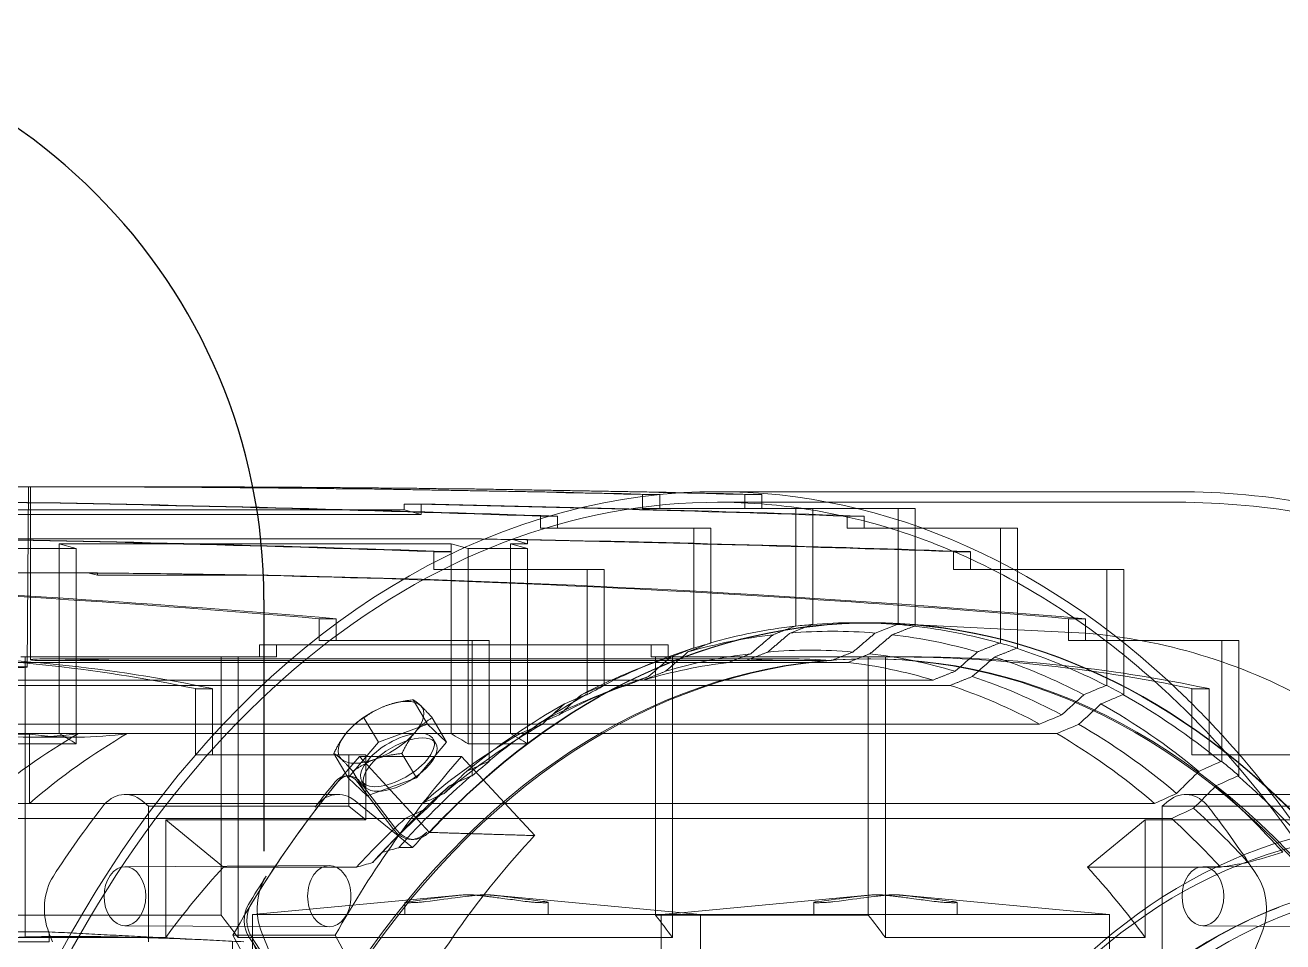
# Model space of a CAD drawing. Header units: millimetres. Extents: x -6314 to 11113, y -129 to 3675.
# Drawn here: x -2305.55 to -2284.67, y 2227.35 to 2242.58 of the extents above; entities that cross this region are included whole.
import ezdxf

# ---------------------------------------------------------------- set-up
doc = ezdxf.new("R2010")
doc.units = ezdxf.units.MM
doc.layers.add('Equipment', color=123, linetype='Continuous')

# ---------------------------------------------------------------- blocks, each defined once
blk = doc.blocks.new('A$C161d446f')
at = {"layer": 'Equipment', "linetype": 'Continuous', "lineweight": 0, "extrusion": (0, 1, 0)}
for p, q in [((-52.495, 557.418), (-41.996, 557.418)), ((-50.535, 554.544), (-50.535, 557.418)), ((-50.48, 554.424), (-50.498, 557.418)), ((-61.942, 557.337), (-69.579, 557.337)), ((-62.678, 557.06), (-62.678, 557.29)), ((-62.678, 557.29), (-62.395, 557.29)), ((-62.395, 557.29), (-62.395, 557.06)), ((-60.981, 557.06), (-60.981, 557.29)), ((-60.981, 557.29), (-60.698, 557.29)), ((-60.698, 557.29), (-60.698, 557.06)), ((-61.942, 557.161), (-69.579, 557.161)), ((-65.223, 555.104), (-65.223, 557.06)), ((-65.223, 557.06), (-63.335, 557.06)), ((-64.94, 555.132), (-64.94, 557.06)), ((-63.526, 557.06), (-63.526, 555.132)), ((-63.335, 557.06), (-62.678, 557.06)), ((-63.243, 557.06), (-63.243, 555.104)), ((-62.395, 557.06), (-62.678, 557.06)), ((-62.395, 557.06), (-60.981, 557.06)), ((-60.981, 557.06), (-60.698, 557.06)), ((-57.021, 557.132), (-57.021, 556.959)), ((-56.738, 557.132), (-57.021, 557.132)), ((-56.738, 557.037), (-57.021, 556.959)), ((-57.021, 556.959), (-47.97, 556.959)), ((-56.738, 557.037), (-56.738, 557.132)), ((-47.97, 557.037), (-56.738, 557.037)), ((-64.375, 556.73), (-64.375, 556.93)), ((-64.375, 556.93), (-64.092, 556.93)), ((-64.092, 556.93), (-64.092, 556.73)), ((-59.283, 556.73), (-59.283, 556.93)), ((-59.283, 556.93), (-59.001, 556.93)), ((-59.001, 556.93), (-59.001, 556.73)), ((-66.92, 554.736), (-66.92, 556.73)), ((-66.92, 556.73), (-64.802, 556.73)), ((-66.637, 554.821), (-66.637, 556.73)), ((-64.802, 556.73), (-64.375, 556.73)), ((-64.092, 556.73), (-64.375, 556.73)), ((-61.829, 556.73), (-61.829, 554.821)), ((-61.829, 556.73), (-59.283, 556.73)), ((-61.546, 556.73), (-61.546, 554.736)), ((-59.283, 556.73), (-59.001, 556.73)), ((-58.788, 556.541), (-58.788, 556.473)), ((-58.54, 556.541), (-58.788, 556.473)), ((-58.54, 556.541), (-58.788, 556.541)), ((-49.738, 556.551), (-58.024, 556.551)), ((-66.142, 556.045), (-66.142, 556.34)), ((-66.142, 556.34), (-65.86, 556.34)), ((-65.86, 556.34), (-65.86, 556.045)), ((-58.788, 556.473), (-58.506, 556.473)), ((-58.506, 556.473), (-58.788, 556.395)), ((-58.788, 556.395), (-57.799, 556.395)), ((-58.788, 556.395), (-58.788, 555.816)), ((-58.506, 556.473), (-58.506, 553.319)), ((-57.799, 556.395), (-57.516, 556.473)), ((-57.799, 556.395), (-57.799, 555.854)), ((-57.516, 556.473), (-51.01, 556.473)), ((-57.516, 555.865), (-57.516, 556.473)), ((-57.516, 556.34), (-57.233, 556.34)), ((-57.233, 556.34), (-57.233, 556.045)), ((-51.01, 556.473), (-51.293, 556.395)), ((-51.293, 556.395), (-50.303, 556.395)), ((-51.293, 556.395), (-51.293, 555.988)), ((-51.01, 556.473), (-51.01, 553.319)), ((-68.688, 553.965), (-68.688, 556.045)), ((-68.688, 556.045), (-66.503, 556.045)), ((-68.405, 554.117), (-68.405, 556.045)), ((-66.503, 556.045), (-66.142, 556.045)), ((-65.86, 556.045), (-66.142, 556.045)), ((-60.061, 556.045), (-60.061, 554.117)), ((-60.061, 556.045), (-57.516, 556.045)), ((-59.778, 556.045), (-59.778, 553.965)), ((-57.516, 556.045), (-57.233, 556.045)), ((-54.481, 555.948), (-51.647, 555.948)), ((-51.647, 555.948), (-51.647, 555.986)), ((-51.647, 555.986), (-51.509, 555.986)), ((-51.647, 555.948), (-51.509, 555.986)), ((-51.293, 555.988), (-51.293, 553.149)), ((-58.788, 555.816), (-58.788, 553.149)), ((-57.799, 555.854), (-57.799, 553.149)), ((-57.516, 553.319), (-57.516, 555.865)), ((-68.052, 554.864), (-68.052, 555.226)), ((-68.052, 555.226), (-67.769, 555.226)), ((-67.818, 555), (-64.912, 555.143)), ((-67.769, 555.226), (-67.769, 554.864)), ((-65.223, 555.104), (-65.207, 555.104)), ((-64.924, 555.132), (-64.94, 555.132)), ((-64.56, 554.989), (-64.924, 555.132)), ((-64.488, 555.161), (-64.445, 555.161)), ((-64.445, 555.161), (-64.217, 555.161)), ((-63.526, 555.132), (-63.51, 555.132)), ((-63.51, 555.132), (-63.146, 554.989)), ((-63.227, 555.104), (-63.243, 555.104)), ((-55.607, 554.864), (-55.607, 555.226)), ((-55.607, 555.226), (-55.324, 555.226)), ((-55.324, 555.226), (-55.324, 554.864)), ((-70.597, 552.618), (-70.597, 554.864)), ((-70.597, 554.864), (-68.381, 554.864)), ((-70.314, 552.856), (-70.314, 554.864)), ((-68.381, 554.864), (-68.052, 554.864)), ((-67.769, 554.864), (-68.052, 554.864)), ((-58.152, 554.864), (-58.152, 552.856)), ((-58.152, 554.864), (-55.607, 554.864)), ((-57.869, 554.864), (-57.869, 552.618)), ((-55.607, 554.864), (-55.324, 554.864)), ((-66.92, 554.736), (-66.904, 554.736)), ((-66.621, 554.821), (-66.637, 554.821)), ((-61.829, 554.821), (-61.813, 554.821)), ((-61.53, 554.736), (-61.546, 554.736)), ((-61.122, 554.595), (-61.122, 554.795)), ((-61.122, 554.795), (-54.617, 554.795)), ((-60.839, 554.795), (-60.839, 554.595)), ((-54.617, 554.795), (-54.617, 554.595)), ((-54.334, 554.795), (-54.617, 554.795)), ((-54.334, 554.595), (-54.334, 554.795)), ((-65.011, 554.595), (-61.122, 554.595)), ((-64.728, 549.932), (-64.728, 554.595)), ((-64.488, 554.561), (-64.445, 554.561)), ((-64.445, 554.595), (-64.445, 550.304)), ((-64.108, 554.502), (-39.697, 554.502)), ((-52.212, 554.531), (-63.825, 554.531)), ((-63.118, 554.561), (-50.869, 554.561)), ((-61.193, 554.595), (-61.193, 549.932)), ((-60.839, 554.595), (-61.122, 554.595)), ((-60.91, 550.304), (-60.91, 554.595)), ((-60.512, 554.351), (-60.848, 554.488)), ((-54.617, 554.595), (-50.374, 554.595)), ((-53.98, 549.932), (-53.98, 554.595)), ((-53.697, 550.304), (-53.697, 554.595)), ((-52.212, 554.531), (-50.798, 554.531)), ((-50.445, 554.595), (-50.445, 549.932)), ((-70.102, 552.965), (-70.102, 554.065)), ((-70.102, 554.065), (-69.819, 554.065)), ((-69.819, 554.065), (-69.819, 552.965)), ((-68.389, 554.117), (-68.405, 554.117)), ((-65.805, 554.12), (-39.185, 554.12)), ((-38.903, 554.209), (-65.522, 554.209)), ((-59.867, 553.911), (-60.203, 554.048)), ((-60.061, 554.117), (-60.045, 554.117)), ((-53.556, 552.965), (-53.556, 554.065)), ((-53.556, 554.065), (-53.273, 554.065)), ((-53.273, 554.065), (-53.273, 552.965)), ((-68.688, 553.965), (-68.672, 553.965)), ((-59.762, 553.965), (-59.778, 553.965)), ((-57.126, 553.474), (-56.886, 553.879)), ((-56.511, 553.807), (-56.512, 553.808)), ((-45.013, 553.477), (-67.29, 553.477)), ((-57.442, 553.177), (-57.201, 553.582)), ((-57.126, 553.474), (-57.442, 553.177)), ((-56.31, 553.177), (-57.126, 553.474)), ((-56.31, 553.177), (-56.07, 553.582)), ((-55.867, 553.425), (-55.863, 553.421)), ((-67.573, 553.319), (-58.506, 553.319)), ((-57.516, 553.319), (-58.506, 553.319)), ((-57.516, 553.319), (-51.01, 553.319)), ((-57.219, 553.232), (-57.264, 553.156)), ((-50.48, 553.261), (-51.294, 553.261)), ((-50.02, 553.319), (-51.01, 553.319)), ((-50.515, 553.31), (-49.702, 553.31)), ((-50.515, 553.31), (-50.515, 552.159)), ((-58.788, 553.149), (-57.799, 553.149)), ((-57.442, 553.177), (-56.941, 552.583)), ((-56.701, 552.988), (-56.941, 552.583)), ((-55.809, 552.583), (-56.31, 553.177)), ((-55.809, 552.583), (-55.569, 552.988)), ((-51.293, 553.149), (-50.303, 553.149)), ((-72.648, 552.965), (-70.414, 552.965)), ((-70.414, 552.965), (-70.102, 552.965)), ((-70.298, 552.856), (-70.314, 552.856)), ((-69.819, 552.965), (-70.102, 552.965)), ((-58.905, 551.625), (-57.692, 552.941)), ((-58.152, 552.856), (-58.136, 552.856)), ((-55.995, 552.941), (-57.692, 552.941)), ((-57.159, 551.678), (-55.995, 552.941)), ((-56.101, 552.965), (-56.101, 551.885)), ((-56.101, 552.965), (-53.556, 552.965)), ((-55.819, 552.965), (-55.819, 552.116)), ((-53.556, 552.965), (-53.273, 552.965)), ((-70.597, 552.618), (-70.581, 552.618)), ((-57.853, 552.618), (-57.869, 552.618)), ((-56.941, 552.583), (-56.125, 552.286)), ((-56.125, 552.286), (-55.885, 552.691)), ((-56.125, 552.286), (-55.809, 552.583)), ((-55.821, 552.616), (-55.778, 552.616)), ((-56.014, 552.508), (-56.609, 551.722)), ((-55.971, 552.508), (-56.567, 551.722)), ((-56.032, 552.528), (-56.078, 552.452)), ((-73.249, 552.309), (-70.963, 552.309)), ((-70.963, 552.309), (-69.713, 552.309)), ((-69.324, 552.116), (-69.43, 552.202)), ((-42.579, 552.159), (-69.199, 552.159)), ((-56.877, 551.425), (-55.925, 552.202)), ((-55.642, 552.309), (-52.106, 552.309)), ((-52.389, 552.202), (-52.495, 552.116)), ((-69.324, 552.116), (-72.648, 552.116)), ((-69.324, 549.534), (-69.324, 552.116)), ((-56.101, 551.885), (-55.819, 552.116)), ((-55.819, 552.116), (-52.495, 552.116)), ((-52.495, 552.116), (-52.495, 549.861)), ((-72.365, 551.885), (-69.042, 551.885)), ((-69.482, 551.909), (-42.862, 551.909)), ((-68.082, 551.101), (-69.042, 551.885)), ((-69.042, 551.885), (-69.042, 549.932)), ((-52.778, 551.885), (-56.101, 551.885)), ((-52.778, 551.885), (-53.737, 551.101)), ((-52.778, 549.932), (-52.778, 551.885)), ((-56.899, 551.561), (-56.856, 551.561)), ((-56.379, 551.355), (-56.616, 551.607)), ((-56.877, 551.425), (-56.648, 551.425)), ((-70, 551.108), (-73.394, 551.127)), ((-52.1, 551.108), (-55.494, 551.127)), ((-68.082, 551.101), (-70.291, 551.101)), ((-55.946, 551.101), (-53.737, 551.101)), ((-65.011, 550.634), (-68.448, 550.312)), ((-65.918, 550.516), (-65.918, 550.312)), ((-64.445, 550.634), (-61.334, 550.342)), ((-63.538, 550.516), (-63.538, 550.312)), ((-58.223, 550.634), (-61.66, 550.312)), ((-59.13, 550.516), (-59.13, 550.312)), ((-57.657, 550.634), (-54.22, 550.312)), ((-56.75, 550.516), (-56.75, 550.312)), ((-68.448, 550.312), (-61.66, 550.312)), ((-68.448, 549.561), (-68.448, 550.312)), ((-60.91, 550.304), (-64.445, 550.304)), ((-61.66, 550.312), (-54.22, 550.312)), ((-61.66, 549.561), (-61.66, 550.312)), ((-61.334, 550.342), (-61.008, 550.312)), ((-61.008, 549.561), (-61.008, 550.312)), ((-54.22, 549.561), (-54.22, 550.312)), ((-50.162, 550.304), (-53.697, 550.304)), ((-70, 550.128), (-73.394, 550.109)), ((-52.1, 550.128), (-55.494, 550.109)), ((-70.98, 550.011), (-70.511, 548.861)), ((-64.728, 549.932), (-69.042, 549.932)), ((-53.98, 549.932), (-61.193, 549.932)), ((-55.592, 549.971), (-56.523, 548.257)), ((-55.592, 549.971), (-53.895, 549.971)), ((-54.375, 550.011), (-54.925, 548.664)), ((-53.895, 549.971), (-54.788, 548.326)), ((-54.757, 549.102), (-54.201, 549.945)), ((-54.714, 549.102), (-54.159, 549.945)), ((-54.224, 549.861), (-54.388, 549.461)), ((-53.402, 549.894), (-54.075, 549.861)), ((-53.885, 549.461), (-53.885, 549.861)), ((-52.778, 549.932), (-50.445, 549.932)), ((-50.901, 549.861), (-50.84, 550.011)), ((-50.844, 550.026), (-50.844, 549.861)), ((-50.844, 549.861), (-27.618, 549.861)), ((-44.63, 549.932), (-50.445, 549.932))]:
    blk.add_line(p, q, dxfattribs=at)
at = {"layer": 'Equipment', "linetype": 'Continuous', "lineweight": 0}
for centre, major_axis, ratio, start_param, end_param in [((-61.942, 537.961), (0, 19.376), 0.707107, -0.040975, 0.577104), ((-61.942, 537.961), (0, -19.2), 0.707107, 0, 3.195786), ((-52.212, -252.682), (0, 810.1), 0.707107, 0, 0.017777), ((-50.515, -252.682), (0, 810.1), 0.707107, 0, 0.017777), ((-61.942, 537.961), (0, -19.376), 0.707107, 0.040975, 3.100618), ((-41.394, -458.277), (0, 1015.512), 0.707107, 0, 0.024522), ((-46.485, -458.277), (0, 1015.512), 0.707107, 0.014279, 0.024522), ((-61.942, 537.961), (0, 19.2), 0.707107, 0.054193, 0.150667), ((-61.942, 537.961), (0, 19.2), 0.707107, 0.180139, 0.291521), ((-61.942, 537.961), (0, 19.2), 0.707107, 0.150667, 0.180139), ((-48.111, -473.166), (0, 1029.813), 0.707107, 0.013614, 0.024376), ((-3793.963, -473.166), (-3816.005, -1013.319), 0.048105, -2.948766, -2.948105), ((-39.484, -473.166), (0, 1029.813), 0.707107, 0, 0.024376), ((-61.942, 537.961), (0, 19.2), 0.707107, 0.291521, 0.314536), ((-64.445, 537.961), (0, 16.6), 0.707107, -3.926991, 2.356194), ((-64.488, 537.961), (0, 17.193), 0.707107, -0.647071, 0.647071), ((-61.942, 537.961), (0, 19.2), 0.707107, 0.314536, 0.450788), ((-50.02, 143.646), (0, 412.345), 0.707107, 0, 0.060909), ((-37.575, 143.646), (0, 412.345), 0.707107, 0, 0.060909), ((-1550.157, 143.646), (-1527.958, -405.741), 0.048105, -2.95731, -2.948052), ((-1550.157, 143.646), (-1527.958, -405.741), 0.048105, -2.957772, -2.95731), ((-61.942, 537.961), (0, -19.2), 0.707107, -2.674827, -2.583637), ((-61.942, 537.961), (0, -19.2), 0.707107, -2.690804, -2.674827), ((-64.233, 537.961), (0, 17.2), 0.707107, 0.058172, 0.081485), ((-64.233, 537.961), (0, 17.2), 0.707107, -0.081485, -0.058172), ((-64.233, 537.961), (0, 17.2), 0.707107, 0.198985, 0.222768), ((-715.294, -944.426), (0, 1757.783), 0.707107, -0.549753, -0.549403), ((-64.233, 537.961), (0, 17.2), 0.707107, -0.222768, -0.198985), ((-64.728, 505.395), (0, 49.2), 0.707107, 0, 0.146869), ((-576.745, -630.108), (0, 1391.097), 0.707107, -0.552156, -0.551713), ((-48.182, 505.395), (0, 49.2), 0.707107, 0, 0.146869), ((-50.869, 537.961), (0, 16.6), 0.707107, -0.006024, 0.006024), ((-61.942, 537.961), (0, -19.2), 0.707107, -2.583637, -2.496789), ((-61.942, 537.961), (0, -19.376), 0.707107, -2.564489, -2.503602), ((-64.233, 537.961), (0, 17.2), 0.707107, 0.350134, 0.375007), ((-421.299, -1138.437), (0, 1764.605), 0.707107, -0.287052, -0.286748), ((-64.233, 537.961), (0, 17.2), 0.707107, -0.375007, -0.350134), ((-270.134, 106.989), (0, 530.55), 0.707107, -0.570107, -0.568932), ((-363.882, -890.893), (0, 1507.513), 0.707107, -0.289674, -0.289317), ((-390.777, -990.332), (0, 1610.166), 0.707107, -0.288088, -0.287755), ((-234.185, 170.959), (0, 455.716), 0.707107, -0.574677, -0.573305), ((-61.942, 537.961), (0, -19.376), 0.707107, -2.503602, -2.168265), ((-337.166, -762.268), (0, 1373.279), 0.707107, -0.290889, -0.290498), ((-61.942, 537.961), (0, -19.2), 0.707107, -2.496789, -2.174516), ((-54.051, 537.961), (0, 16.6), 0.707107, 0.389275, 0.415464), ((-56.596, 537.961), (0, 16.6), 0.707107, -0.544596, -0.389275), ((-50.48, 565.661), (0, -12.4), 0.707107, -0.09687, 0.088882), ((-46.556, 537.961), (0, 16.6), 0.707107, 0.389275, 0.415464), ((-64.233, 537.961), (0, -17.2), 0.707107, -2.617994, -2.590926), ((-213.155, -78.821), (0, 663.199), 0.707107, -0.310364, -0.30955), ((-64.233, 537.961), (0, 17.2), 0.707107, -0.550667, -0.523599), ((-66.185, 537.961), (0, 19.2), 0.707107, -0.894992, -0.675804), ((-64.488, 537.961), (0, 19.2), 0.707107, -0.894992, -0.675804), ((-184.477, 1.671), (0, 579.318), 0.707107, -0.315192, -0.314258), ((-55.778, 552.216), (0, 0.4), 0.707107, -0.710188, 0.750492), ((-69.713, 551.509), (0, 0.8), 0.707107, -0.523599, 0.743166), ((-64.445, 537.961), (0, 19.2), 0.707107, -0.743166, -0.710188), ((-52.106, 551.509), (0, 0.8), 0.707107, -0.743166, 0.523599), ((-199.018, -14.785), (0, 595.929), 0.707107, -0.313171, -0.312264), ((-60.91, 537.961), (0, -19.2), 0.707107, -2.398427, -2.313962), ((-171.607, 59.161), (0, 518.829), 0.707107, -0.318417, -0.317373), ((-60.91, 537.961), (0, 19.2), 0.707107, -0.82763, -0.743166), ((-73.38, 537.961), (0, 13.876), 0.707107, -3.141592653589998, 3.141592653589588), ((-73.256, 537.961), (0, 13.7), 0.707107, -3.141592653589998, 3.141592653589588), ((-66.185, 537.961), (0, 17.109), 0.707107, -0.925077, -0.645719), ((-11.892, 360.529), (-420.598, 171.708), 0.353553, -1.288501, -1.287125), ((455.041, -104.53), (-1267.253, 517.354), 0.353553, -1.004675, -1.004283), ((-70.49, 550.411), (0, -0.8), 0.707107, -2.313962, -1.047198), ((-64.445, 537.961), (0, 19.2), 0.707107, -0.860609, -0.82763), ((-51.33, 550.411), (0, 0.8), 0.707107, -2.094395, -0.82763), ((-73.751, 537.961), (0, 12.794), 0.707107, -3.141592653589998, 3.141592653589588), ((-73.626, 537.961), (0, 12.913), 0.707107, -3.141592653589998, 3.141592653589588), ((-54.366, 550.218), (0, 0.4), 0.707107, -2.321288, -0.860609), ((-56.596, 537.961), (0, -16.6), 0.707107, -2.409168, -2.376268), ((-45.848, 537.961), (0, -16.6), 0.707107, -2.409168, -2.376268), ((-50.727, 446.092), (0, 103.934), 0.707107, -0.057395, 0.001591), ((-51.988, 446.092), (0, 103.872), 0.707107, -0.044184, -0.019256)]:
    blk.add_ellipse(centre, major_axis=major_axis, ratio=ratio, start_param=start_param, end_param=end_param, dxfattribs=at)
at = {"layer": 'Equipment', "linetype": 'Continuous', "lineweight": 0, "extrusion": (0, 0, -1)}
for centre, major_axis, ratio, start_param, end_param in [((-52.495, -252.682), (0, 810.1), 0.707107, -0.017777, 0), ((-50.798, -252.682), (0, 810.1), 0.707107, -0.017777, 0), ((-41.677, -458.277), (0, 1015.512), 0.707107, -0.024522, 0), ((-46.768, -458.277), (0, 1015.512), 0.707107, -0.024522, -0.014279), ((-48.394, -473.166), (0, 1029.813), 0.707107, -0.024376, -0.014275), ((-39.767, -473.166), (0, 1029.813), 0.707107, -0.024376, 0), ((-64.488, 537.961), (0, -16.6), 0.707107, -5.497787, 0.785398), ((-64.488, 537.961), (0, 17.2), 0.707107, -0.647193, 0.647193), ((-50.303, 143.646), (0, 412.345), 0.707107, -0.060909, -0.014328), ((-37.858, 143.646), (0, 412.345), 0.707107, -0.060909, 0), ((-50.303, 143.646), (0, 412.345), 0.707107, -0.004608, 0), ((-64.217, 537.961), (0, 17.2), 0.707107, -0.198985, -0.081485), ((-64.217, 537.961), (0, 17.2), 0.707107, -0.058172, 0.058172), ((-64.217, 537.961), (0, 17.2), 0.707107, 0.081485, 0.198985), ((-63.853, 537.961), (0, 17.057), 0.707107, -0.20067, -0.082168), ((-63.853, 537.961), (0, 17.057), 0.707107, -0.058659, 0.058659), ((-63.853, 537.961), (0, 17.057), 0.707107, 0.082168, 0.20067), ((-64.217, 537.961), (0, 17.2), 0.707107, -0.350134, -0.222768), ((-63.482, 537.961), (0, 16.743), 0.707107, -0.059764, 0.059764), ((-64.217, 537.961), (0, 17.2), 0.707107, 0.222768, 0.350134), ((-710.486, -944.426), (0, -1757.783), 0.707107, -2.59219, -2.591839), ((-65.011, 505.395), (0, 49.2), 0.707107, -0.146869, 0), ((-63.853, 537.961), (0, 17.057), 0.707107, -0.353186, -0.224661), ((-582.119, -630.108), (0, -1391.097), 0.707107, -2.58988, -2.589437), ((-63.482, 537.961), (0, 16.743), 0.707107, -0.204498, -0.083717), ((-63.118, 537.961), (0, 16.6), 0.707107, -0.206279, -0.084438), ((-63.118, 537.961), (0, 16.6), 0.707107, -0.060277, 0.060277), ((-63.482, 537.961), (0, 16.743), 0.707107, 0.083717, 0.204498), ((-63.118, 537.961), (0, 16.6), 0.707107, 0.084438, 0.206279), ((-63.853, 537.961), (0, 17.057), 0.707107, 0.224661, 0.353186), ((-48.465, 505.395), (0, 49.2), 0.707107, -0.146869, 0), ((-63.482, 537.961), (0, 16.743), 0.707107, -0.360131, -0.228962), ((-63.482, 537.961), (0, 16.743), 0.707107, 0.228962, 0.360131), ((-63.118, 537.961), (0, 16.6), 0.707107, -0.363365, -0.230964), ((-63.118, 537.961), (0, 16.6), 0.707107, 0.230964, 0.363365), ((-412.955, -1138.437), (0, 1764.605), 0.707107, 0.286748, 0.287052), ((-64.217, 537.961), (0, 17.2), 0.707107, -0.523599, -0.375007), ((-372.792, -890.893), (0, 1507.513), 0.707107, 0.289317, 0.289674), ((-64.217, 537.961), (0, 17.2), 0.707107, 0.375007, 0.523599), ((-261.79, 106.989), (0, -530.55), 0.707107, -2.572661, -2.571486), ((-56.353, 553.34), (-0.688, 0.408), 0.454519, -0.917106, 2.224487), ((-63.853, 537.961), (0, 17.057), 0.707107, -0.528429, -0.378298), ((-243.095, 170.959), (0, -455.716), 0.707107, -2.568288, -2.566916), ((-63.853, 537.961), (0, 17.057), 0.707107, 0.378298, 0.528429), ((-382.433, -990.332), (0, 1610.166), 0.707107, 0.287755, 0.288088), ((-63.482, 537.961), (0, 16.743), 0.707107, -0.539448, -0.385786), ((-346.076, -762.268), (0, 1373.279), 0.707107, 0.290498, 0.290889), ((-63.482, 537.961), (0, 16.743), 0.707107, 0.385786, 0.539448), ((-63.118, 537.961), (0, 16.6), 0.707107, -0.544596, -0.389275), ((-63.118, 537.961), (0, 16.6), 0.707107, 0.389275, 0.544596), ((-53.061, 537.961), (0, 16.6), 0.707107, -0.415464, -0.389275), ((-56.671, 552.804), (-0.593, 0.352), 0.454519, -0.917106, 2.224487), ((-56.626, 552.88), (-0.593, 0.352), 0.454519, -4.058698, 2.224487), ((-56.353, 553.34), (0.688, -0.408), 0.454519, -0.917106, 2.224487), ((-51.294, 565.661), (0, -12.4), 0.707107, -0.088882, 0.09687), ((-55.783, 537.961), (0, 16.6), 0.707107, 0.389275, 0.544596), ((-200.993, -78.821), (0, 663.199), 0.707107, 0.30955, 0.310364), ((-56.671, 552.804), (0.593, -0.352), 0.454519, -0.917106, 2.224487), ((-64.217, 537.961), (0, 17.2), 0.707107, -0.671666, -0.550667), ((-197.205, 1.671), (0, 579.318), 0.707107, 0.314258, 0.315192), ((-64.217, 537.961), (0, -17.2), 0.707107, -2.590926, -2.469927), ((-55.821, 552.216), (0, 0.4), 0.707107, -0.750492, 0.710188), ((-63.853, 537.961), (0, 17.057), 0.707107, -0.66837, -0.555805), ((-63.853, 537.961), (0, -17.057), 0.707107, -2.585788, -2.473222), ((-55.642, 551.509), (0, 0.8), 0.707107, -0.523599, 0.743166), ((-64.488, 537.961), (0, -19.2), 0.707107, -2.431405, -2.280984), ((-186.856, -14.785), (0, 595.929), 0.707107, 0.312264, 0.313171), ((-63.482, 537.961), (0, 16.743), 0.707107, -0.66087, -0.567534), ((-184.335, 59.161), (0, 518.829), 0.707107, 0.317373, 0.318417), ((-63.482, 537.961), (0, -16.743), 0.707107, -2.574059, -2.480723), ((-63.118, 537.961), (0, 16.6), 0.707107, -0.657376, -0.573016), ((-63.118, 537.961), (0, -16.6), 0.707107, -2.568577, -2.484217), ((-56.899, 552.161), (0, -0.6), 0.707107, -0.750492, 0.647193), ((-56.856, 552.161), (0, -0.6), 0.707107, -0.750492, 0.647193), ((-64.445, 537.961), (0, -17.2), 0.707107, -2.4944, -2.469927), ((-1241.76, -168.657), (1391.174, 567.944), 0.353553, -0.42435, -0.423993), ((-464.351, 360.529), (420.598, 171.708), 0.353553, -0.140324, -0.138947), ((-70.001, 550.618), (0, 0.49), 0.707107, -3.926991, 2.356194), ((-1136.576, -104.53), (1267.253, 517.354), 0.353553, -0.423166, -0.422774), ((-55.495, 550.618), (0, 0.509), 0.707107, -2.356194, 3.926991), ((-52.101, 550.618), (0, -0.49), 0.707107, -5.497787, 0.785398), ((-60.91, 537.961), (0, 16.6), 0.707107, -0.765325, -0.657376), ((-54.865, 550.411), (0, -0.8), 0.707107, -2.313962, -1.047198), ((-60.91, 537.961), (0, -16.6), 0.707107, -2.484217, -2.376268), ((-54.408, 550.218), (0, -0.4), 0.707107, -2.280984, -0.820305), ((-53.061, 537.961), (0, 16.6), 0.707107, -0.765325, -0.732425)]:
    blk.add_ellipse(centre, major_axis=major_axis, ratio=ratio, start_param=start_param, end_param=end_param, dxfattribs=at)
at = {"layer": 'Equipment', "linetype": 'Continuous', "lineweight": 0}
for points, knots in [([(-69.579, 557.337), (-71.096, 557.337), (-72.609, 557.052), (-75.503, 555.963), (-76.871, 555.137), (-79.434, 552.99), (-80.589, 551.621), (-82.584, 548.442), (-83.381, 546.598), (-84.501, 542.666), (-84.807, 540.57), (-84.892, 536.357), (-84.669, 534.24), (-83.693, 530.176), (-82.942, 528.228), (-80.933, 524.73), (-79.686, 523.167), (-76.83, 520.73), (-75.262, 519.805), (-72.278, 518.81), (-70.93, 518.585), (-69.579, 518.585)], [6.283185, 6.283185, 6.283185, 6.283185, 6.543146, 6.543146, 6.817787, 6.817787, 7.128144, 7.128144, 7.471014, 7.471014, 7.825515, 7.825515, 8.181232, 8.181232, 8.536233, 8.536233, 8.881794, 8.881794, 9.193279, 9.193279, 9.424778, 9.424778, 9.424778, 9.424778]), ([(-69.579, 557.161), (-71.079, 557.161), (-72.576, 556.878), (-75.44, 555.797), (-76.793, 554.976), (-79.329, 552.844), (-80.472, 551.484), (-82.443, 548.328), (-83.23, 546.499), (-84.333, 542.6), (-84.634, 540.524), (-84.714, 536.351), (-84.492, 534.254), (-83.525, 530.231), (-82.782, 528.304), (-80.796, 524.843), (-79.564, 523.297), (-76.743, 520.885), (-75.194, 519.969), (-72.246, 518.984), (-70.913, 518.761), (-69.579, 518.761)], [6.283185, 6.283185, 6.283185, 6.283185, 6.54406, 6.54406, 6.819613, 6.819613, 7.130575, 7.130575, 7.473185, 7.473185, 7.82684, 7.82684, 8.181601, 8.181601, 8.535703, 8.535703, 8.880788, 8.880788, 9.192748, 9.192748, 9.424778, 9.424778, 9.424778, 9.424778]), ([(-67.818, 555), (-69.104, 554.936), (-70.38, 554.585), (-72.798, 553.346), (-73.937, 552.451), (-75.967, 550.203), (-76.854, 548.843), (-78.279, 545.799), (-78.816, 544.114), (-79.485, 540.594), (-79.616, 538.758), (-79.461, 535.122), (-79.174, 533.322), (-78.21, 529.936), (-77.532, 528.352), (-75.85, 525.561), (-74.847, 524.354), (-72.616, 522.451), (-71.39, 521.752), (-69.36, 521.101), (-68.59, 520.96), (-67.818, 520.922)], [0.034928, 0.034928, 0.034928, 0.034928, 0.347733, 0.347733, 0.66459, 0.66459, 0.985797, 0.985797, 1.308403, 1.308403, 1.631119, 1.631119, 1.953805, 1.953805, 2.276531, 2.276531, 2.598867, 2.598867, 2.918778, 2.918778, 3.106665, 3.106665, 3.106665, 3.106665]), ([(-50.94, 554.56), (-51.02, 554.56), (-51.121, 554.558), (-51.343, 554.552), (-51.463, 554.548), (-51.689, 554.541), (-51.81, 554.537), (-52.031, 554.532), (-52.132, 554.531), (-52.212, 554.531)], [0.6781375, 0.6781375, 0.6781375, 0.6781375, 0.8477069, 0.8477069, 1.0172763, 1.0172763, 1.186823, 1.186823, 1.3563697, 1.3563697, 1.3563697, 1.3563697]), ([(-50.798, 554.531), (-50.718, 554.531), (-50.649, 554.532), (-50.557, 554.537), (-50.535, 554.541), (-50.535, 554.548), (-50.557, 554.552), (-50.649, 554.558), (-50.718, 554.56), (-50.798, 554.56)], [-2.7127394, -2.7127394, -2.7127394, -2.7127394, -2.5431927, -2.5431927, -2.373646, -2.373646, -2.2040766, -2.2040766, -2.0345072, -2.0345072, -2.0345072, -2.0345072]), ([(-50.283, 554.417), (-50.223, 554.417), (-50.148, 554.418), (-49.982, 554.42), (-49.893, 554.422), (-49.724, 554.426), (-49.634, 554.427), (-49.469, 554.43), (-49.393, 554.431), (-49.274, 554.431), (-49.222, 554.43), (-49.154, 554.427), (-49.137, 554.426), (-49.137, 554.422), (-49.154, 554.42), (-49.222, 554.418), (-49.274, 554.417), (-49.334, 554.417), (-49.393, 554.417), (-49.469, 554.418), (-49.634, 554.42), (-49.724, 554.422), (-49.893, 554.426), (-49.982, 554.427), (-50.148, 554.43), (-50.223, 554.431), (-50.343, 554.431), (-50.394, 554.43), (-50.463, 554.427), (-50.48, 554.426), (-50.48, 554.422), (-50.463, 554.42), (-50.394, 554.418), (-50.342, 554.417), (-50.283, 554.417)], [1.01158, 1.01158, 1.01158, 1.01158, 1.138026, 1.138026, 1.264471, 1.264471, 1.39092, 1.39092, 1.51737, 1.51737, 1.643819, 1.643819, 1.770268, 1.770268, 1.896714, 1.896714, 2.02316, 2.02316, 2.02316, 2.149605, 2.149605, 2.276051, 2.276051, 2.4025, 2.4025, 2.52895, 2.52895, 2.655399, 2.655399, 2.781848, 2.781848, 2.908294, 2.908294, 3.03474, 3.03474, 3.03474, 3.03474]), ([(-65.577, 550.528), (-65.59, 550.526), (-65.605, 550.525), (-65.648, 550.52), (-65.676, 550.518), (-65.731, 550.515), (-65.761, 550.513), (-65.815, 550.511), (-65.84, 550.511), (-65.879, 550.511), (-65.895, 550.511), (-65.916, 550.513), (-65.92, 550.515), (-65.916, 550.518), (-65.908, 550.52), (-65.884, 550.525), (-65.873, 550.526), (-65.86, 550.528)], [-0.3168804, -0.3168804, -0.3168804, -0.3168804, -0.2895924, -0.2895924, -0.2481624, -0.2481624, -0.2068368, -0.2068368, -0.1655112, -0.1655112, -0.1241856, -0.1241856, -0.08286, -0.08286, -0.04143, -0.04143, -0.014142, -0.014142, -0.014142, -0.014142]), ([(-63.88, 550.528), (-63.866, 550.526), (-63.851, 550.525), (-63.809, 550.52), (-63.78, 550.518), (-63.725, 550.515), (-63.696, 550.513), (-63.641, 550.511), (-63.616, 550.511), (-63.577, 550.511), (-63.561, 550.511), (-63.541, 550.513), (-63.537, 550.515), (-63.541, 550.518), (-63.549, 550.52), (-63.572, 550.525), (-63.584, 550.526), (-63.597, 550.528)], [0.014142, 0.014142, 0.014142, 0.014142, 0.04143, 0.04143, 0.08286, 0.08286, 0.1241856, 0.1241856, 0.1655112, 0.1655112, 0.2068368, 0.2068368, 0.2481624, 0.2481624, 0.2895924, 0.2895924, 0.3168804, 0.3168804, 0.3168804, 0.3168804]), ([(-58.788, 550.528), (-58.802, 550.526), (-58.817, 550.525), (-58.859, 550.52), (-58.888, 550.518), (-58.943, 550.515), (-58.973, 550.513), (-59.027, 550.511), (-59.052, 550.511), (-59.091, 550.511), (-59.107, 550.511), (-59.127, 550.513), (-59.131, 550.515), (-59.127, 550.518), (-59.119, 550.52), (-59.096, 550.525), (-59.085, 550.526), (-59.071, 550.528)], [-0.3168804, -0.3168804, -0.3168804, -0.3168804, -0.2895924, -0.2895924, -0.2481624, -0.2481624, -0.2068368, -0.2068368, -0.1655112, -0.1655112, -0.1241856, -0.1241856, -0.08286, -0.08286, -0.04143, -0.04143, -0.014142, -0.014142, -0.014142, -0.014142]), ([(-57.091, 550.528), (-57.078, 550.526), (-57.063, 550.525), (-57.021, 550.52), (-56.992, 550.518), (-56.937, 550.515), (-56.907, 550.513), (-56.853, 550.511), (-56.828, 550.511), (-56.789, 550.511), (-56.773, 550.511), (-56.752, 550.513), (-56.749, 550.515), (-56.753, 550.518), (-56.761, 550.52), (-56.784, 550.525), (-56.795, 550.526), (-56.809, 550.528)], [0.014142, 0.014142, 0.014142, 0.014142, 0.04143, 0.04143, 0.08286, 0.08286, 0.1241856, 0.1241856, 0.1655112, 0.1655112, 0.2068368, 0.2068368, 0.2481624, 0.2481624, 0.2895924, 0.2895924, 0.3168804, 0.3168804, 0.3168804, 0.3168804]), ([(-71.269, 525.486), (-70.335, 525.839), (-69.434, 526.412), (-67.818, 527.935), (-67.099, 528.875), (-65.906, 531.03), (-65.431, 532.243), (-64.771, 534.821), (-64.586, 536.186), (-64.526, 538.931), (-64.651, 540.311), (-65.197, 542.943), (-65.618, 544.195), (-66.711, 546.444), (-67.383, 547.44), (-68.906, 549.084), (-69.757, 549.729), (-70.855, 550.268), (-71.061, 550.357), (-71.269, 550.436)], [3.40275, 3.40275, 3.40275, 3.40275, 3.729082, 3.729082, 4.04828, 4.04828, 4.365013, 4.365013, 4.681479, 4.681479, 4.998021, 4.998021, 5.314503, 5.314503, 5.631097, 5.631097, 5.949468, 5.949468, 6.022028, 6.022028, 6.022028, 6.022028]), ([(-50.573, 549.945), (-50.751, 549.949), (-50.975, 549.952), (-51.468, 549.951), (-51.736, 549.947), (-52.238, 549.937), (-52.506, 549.929), (-52.999, 549.912), (-53.224, 549.903), (-53.402, 549.894)], [-1.507191, -1.507191, -1.507191, -1.507191, -1.130962, -1.130962, -0.754059, -0.754059, -0.37703, -0.37703, 0, 0, 0, 0])]:
    blk.add_open_spline(points, degree=3, knots=knots, dxfattribs=at)
for points, weights in [([(-65.207, 555.104), (-65.024, 555.032), (-64.843, 554.961)], [1.0007838848, 1.00169111883, 1.00258170902]), ([(-62.863, 554.961), (-63.044, 555.032), (-63.227, 555.104)], [1.00258170902, 1.00169111883, 1.0007838848]), ([(-64.843, 554.961), (-64.656, 554.801), (-64.472, 554.645)], [1, 1.0000437274, 1]), ([(-64.189, 554.673), (-64.373, 554.83), (-64.56, 554.989)], [1, 1.00004358437, 1]), ([(-63.146, 554.989), (-62.959, 554.83), (-62.775, 554.673)], [1, 1.00004358406, 1]), ([(-62.492, 554.645), (-62.676, 554.801), (-62.863, 554.961)], [1, 1.00004372402, 1]), ([(-66.904, 554.736), (-66.721, 554.662), (-66.54, 554.59)], [1, 1.00000910124, 1]), ([(-66.257, 554.676), (-66.438, 554.748), (-66.621, 554.821)], [1, 1.00000900842, 1]), ([(-63.825, 554.531), (-64.006, 554.602), (-64.189, 554.673)], [1.00238083669, 1.00206346639, 1.00172783122]), ([(-62.775, 554.673), (-62.592, 554.602), (-62.411, 554.531)], [1.00172783122, 1.0020634664, 1.0023808367]), ([(-61.813, 554.821), (-61.63, 554.748), (-61.449, 554.676)], [1, 1.00000900688, 1]), ([(-61.166, 554.59), (-61.347, 554.662), (-61.53, 554.736)], [1, 1.00000910076, 1]), ([(-64.472, 554.645), (-64.289, 554.573), (-64.108, 554.502)], [1.00451618284, 1.00543169368, 1.00632952501]), ([(-62.128, 554.502), (-62.309, 554.573), (-62.492, 554.645)], [1.00632952501, 1.00543169368, 1.00451618284]), ([(-66.169, 554.266), (-65.986, 554.193), (-65.805, 554.12)], [1, 1.00000963535, 1]), ([(-65.522, 554.209), (-65.703, 554.281), (-65.886, 554.354)], [1, 1.00000952989, 1]), ([(-61.078, 554.354), (-60.895, 554.281), (-60.714, 554.209)], [1, 1.00000953054, 1]), ([(-60.431, 554.12), (-60.612, 554.193), (-60.795, 554.266)], [1, 1.00000963504, 1]), ([(-57.201, 553.582), (-56.983, 553.833), (-56.886, 553.879)], [1, 1.15455095302, 1]), ([(-56.886, 553.879), (-56.417, 553.833), (-56.07, 553.582)], [1, 1.15455095302, 1]), ([(-56.918, 553.34), (-57.035, 553.478), (-57.201, 553.582)], [1, 1.0380269746, 1]), ([(-56.07, 553.582), (-55.903, 553.478), (-55.787, 553.34)], [1, 1.0380269746, 1]), ([(-56.701, 552.988), (-56.802, 553.202), (-56.918, 553.34)], [1, 1.0380269746, 1]), ([(-55.787, 553.34), (-55.671, 553.202), (-55.569, 552.988)], [1, 1.0380269746, 1]), ([(-55.885, 552.691), (-56.232, 552.942), (-56.701, 552.988)], [1, 1.15455095302, 1]), ([(-55.569, 552.988), (-55.666, 552.942), (-55.885, 552.691)], [1, 1.15455095302, 1]), ([(-69.563, 552.326), (-69.746, 552.507), (-69.934, 552.692)], [1.02989021266, 1.02360891819, 1.01724669965]), ([(-57.772, 552.692), (-57.584, 552.507), (-57.401, 552.326)], [1.01724669965, 1.02360891819, 1.02989021266]), ([(-70.217, 552.451), (-70.029, 552.263), (-69.846, 552.079)], [1.01698195124, 1.02324696695, 1.02942576353]), ([(-57.118, 552.079), (-57.301, 552.263), (-57.489, 552.451)], [1.02942576353, 1.02324696695, 1.01698195124]), ([(-58.905, 551.625), (-58.034, 551.652), (-57.159, 551.678)], [1, 1.0000032165, 1]), ([(-65.86, 550.528), (-65.152, 550.621), (-65.011, 550.634)], [1, 2.58578643762, 3.3431457505]), ([(-64.728, 550.634), (-64.87, 550.621), (-65.577, 550.528)], [3.34314575051, 2.58578643763, 1]), ([(-65.011, 550.634), (-64.822, 550.652), (-63.88, 550.528)], [3.3431457505, 5.48528137424, 1]), ([(-63.597, 550.528), (-64.54, 550.652), (-64.728, 550.634)], [1, 5.48528137424, 3.34314575051]), ([(-59.071, 550.528), (-58.364, 550.621), (-58.223, 550.634)], [1, 2.58578643762, 3.3431457505]), ([(-57.94, 550.634), (-58.081, 550.621), (-58.788, 550.528)], [3.3431457505, 2.58578643762, 1]), ([(-58.223, 550.634), (-58.034, 550.652), (-57.091, 550.528)], [3.3431457505, 5.48528137424, 1]), ([(-56.809, 550.528), (-57.751, 550.652), (-57.94, 550.634)], [1, 5.48528137424, 3.3431457505])]:
    blk.add_rational_spline(points, weights, degree=2, dxfattribs=at)
blk.add_open_spline([(-54.075, 549.861), (-52.461, 549.943), (-50.844, 550.026)], degree=2, dxfattribs=at)

msp = doc.modelspace()

# ---------------------------------------------------------------- linework, layer by layer
msp.add_line((-2301.583, 2233.031), (-2301.583, 2228.858))
msp.add_arc((-2311.128, 2233.031), 9.545, 0, 180)

# ---------------------------------------------------------------- block references
at = {"xscale": -1}
msp.add_blockref('A$C161d446f', (-2355.993, 1677.491), dxfattribs=at)

doc.saveas('drawing.dxf')
